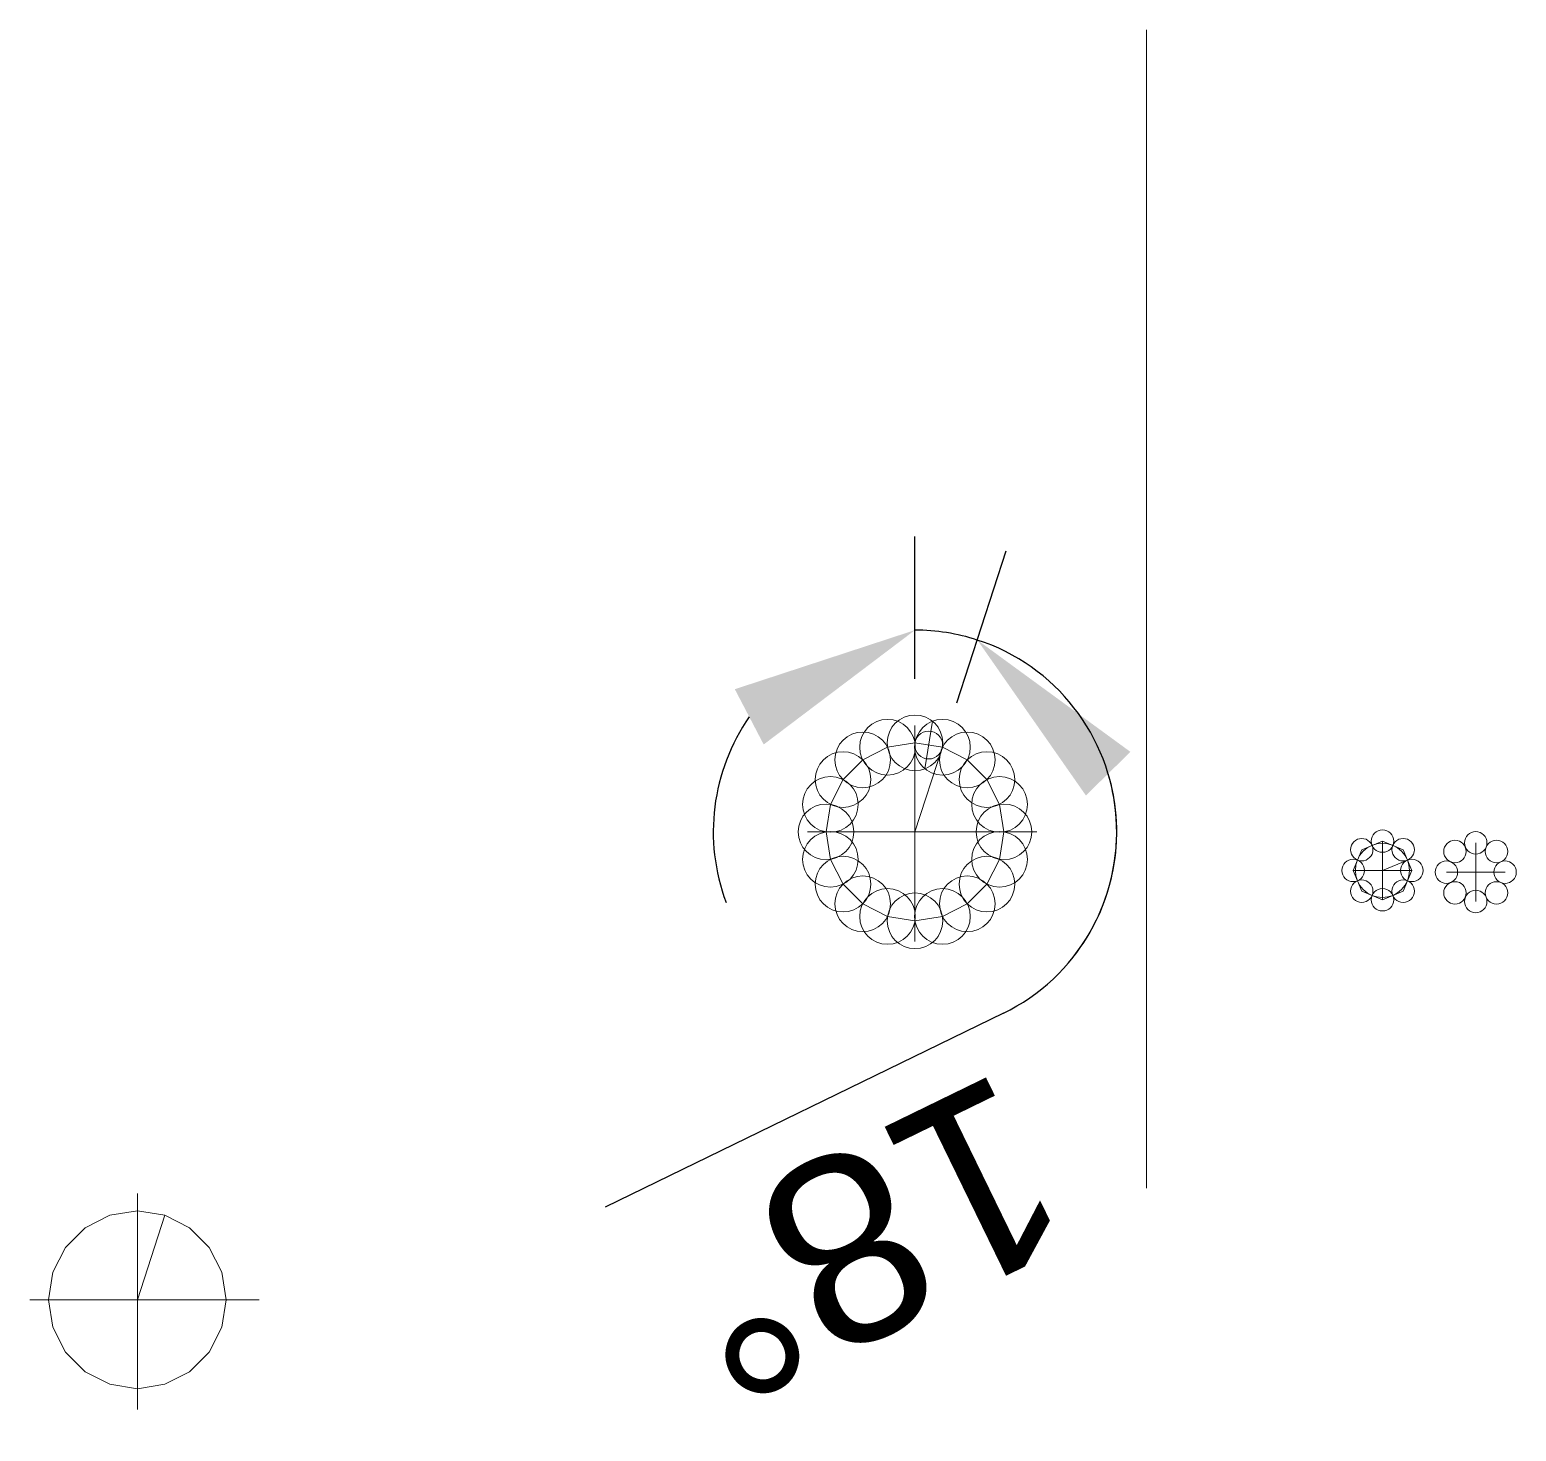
# Model space of a CAD drawing. Header units: millimetres. Extents: x 18768 to 1484868, y -11027 to 520152.
# Drawn here: x 133046.2 to 133443.6, y 506511.7 to 506886.3 of the extents above; entities that cross this region are included whole.
import ezdxf

# ---------------------------------------------------------------- set-up
doc = ezdxf.new("R2010")
doc.units = ezdxf.units.MM
doc.layers.add('A Construir', color=1, linetype='Continuous')
doc.styles.get("Standard").update_dxf_attribs({"font": 'arial.ttf'})
doc.dimstyles.new('Anotativo', dxfattribs={"dimscale": 0, "dimtxt": 2.5, "dimasz": 2.5, "dimexe": 1.25, "dimexo": 0.625, "dimtad": 1, "dimtxsty": 'Standard', "dimcen": 2.5, "dimadec": 0, "dimazin": 0, "dimtfac": 1, "dimtmove": 0, "dimatfit": 3, "dimfxl": 1, "dimarcsym": 0})

# ---------------------------------------------------------------- blocks, each defined once
blk = doc.blocks.new('*D736')
at = {"layer": 'A Construir', "color": 0, "linetype": 'ByBlock', "lineweight": -2, "transparency": 16777216}
for p, q in [((133282.84, 506712.78), (133282.84, 506750.8)), ((133294.05, 506706.38), (133307.23, 506746.94)), ((133306.47, 506623.4), (133200.06, 506571.53))]:
    blk.add_line(p, q, dxfattribs=at)
for start, end in [(72, 90), (295.9878, 72), (145.2409, 200.4817), (321.5183, 16.7591)]:
    blk.add_arc((133282.84, 506671.87), 53.92, start, end, dxfattribs=at)
at = {"layer": 'A Construir', "color": 0, "linetype": 'ByBlock', "lineweight": 15, "transparency": 16777216}
for points in [[(133234.68, 506710), (133242.4, 506695.23), (133282.84, 506725.8)], [(133328.52, 506681.6), (133340.43, 506693.25), (133299.5, 506723.16)]]:
    blk.add_solid(points, dxfattribs=at)
at = {"layer": 'DEFPOINTS', "color": 0, "linetype": 'ByBlock', "lineweight": 15, "transparency": 16777216}
for p in [(133288.48, 506725.5), (133282.84, 506700.28), (133290.19, 506694.49), (133282.84, 506671.87), (133282.84, 506642.55)]:
    blk.add_point(p, dxfattribs=at)
at = {"layer": 'A Construir', "color": 0, "linetype": 'ByBlock', "lineweight": 15, "transparency": 16777216, "insert": (133269.93, 506563.28), "char_height": 50, "attachment_point": 5, "rotation": 205.9878}
blk.add_mtext('18°', dxfattribs=at)

msp = doc.modelspace()

# ---------------------------------------------------------------- linework, layer by layer
at = {"layer": 'A Construir', "linetype": 'ByBlock', "lineweight": 15}
for p, q in [((133344.679, 506886.256), (133344.679, 506576.624)), ((133287.522, 506701.432), (133285.507, 506688.706)), ((133282.841, 506700.278), (133282.841, 506642.548)), ((133290.188, 506694.487), (133282.841, 506671.874)), ((133254.071, 506671.874), (133315.423, 506671.874)), ((133402.248, 506667.112), (133399.952, 506661.569)), ((133407.791, 506669.408), (133402.248, 506667.112)), ((133413.334, 506667.112), (133407.791, 506669.408)), ((133407.791, 506669.408), (133407.791, 506653.729)), ((133415.63, 506661.569), (133413.334, 506667.112)), ((133432.72, 506668.934), (133432.72, 506653.256)), ((133399.952, 506661.569), (133402.248, 506656.025)), ((133399.952, 506661.569), (133415.63, 506661.569)), ((133414.482, 506664.34), (133407.791, 506661.569)), ((133413.334, 506656.025), (133415.63, 506661.569)), ((133424.881, 506661.095), (133440.559, 506661.095)), ((133402.248, 506656.025), (133407.791, 506653.729)), ((133407.791, 506653.729), (133413.334, 506656.025)), ((133074.985, 506575.233), (133074.985, 506517.503)), ((133082.332, 506569.443), (133074.985, 506546.83)), ((133046.215, 506546.83), (133107.567, 506546.83))]:
    msp.add_line(p, q, dxfattribs=at)
for points in [[(133282.841, 506695.651), (133275.493, 506694.487), (133268.865, 506691.11), (133263.605, 506685.85), (133260.228, 506679.222), (133259.064, 506671.874), (133260.228, 506664.527), (133263.605, 506657.899), (133268.865, 506652.639), (133275.493, 506649.261), (133282.841, 506648.098), (133290.188, 506649.261), (133296.816, 506652.639), (133302.077, 506657.899), (133305.454, 506664.527), (133306.618, 506671.874), (133305.454, 506679.222), (133302.077, 506685.85), (133296.816, 506691.11), (133290.188, 506694.487)], [(133074.985, 506570.607), (133067.637, 506569.443), (133061.009, 506566.066), (133055.749, 506560.806), (133052.372, 506554.178), (133051.208, 506546.83), (133052.372, 506539.483), (133055.749, 506532.855), (133061.009, 506527.594), (133067.637, 506524.217), (133074.985, 506523.054), (133082.332, 506524.217), (133088.96, 506527.594), (133094.22, 506532.855), (133097.598, 506539.483), (133098.761, 506546.83), (133097.598, 506554.178), (133094.22, 506560.806), (133088.96, 506566.066), (133082.332, 506569.443)]]:
    msp.add_lwpolyline(points, close=True, dxfattribs=at)
for centre, radius in [((133275.493, 506694.487), 7.439), ((133282.841, 506695.651), 7.439), ((133290.188, 506694.487), 7.439), ((133268.865, 506691.11), 7.439), ((133286.515, 506695.069), 3.719), ((133296.816, 506691.11), 7.439), ((133263.605, 506685.85), 7.439), ((133302.077, 506685.85), 7.439), ((133260.228, 506679.222), 7.439), ((133305.454, 506679.222), 7.439), ((133259.064, 506671.874), 7.439), ((133306.618, 506671.874), 7.439), ((133260.228, 506664.527), 7.439), ((133305.454, 506664.527), 7.439), ((133402.248, 506667.112), 3), ((133407.791, 506669.408), 3), ((133413.334, 506667.112), 3), ((133427.177, 506666.638), 3), ((133432.72, 506668.934), 3), ((133438.263, 506666.638), 3), ((133407.791, 506661.569), 7.243), ((133263.605, 506657.899), 7.439), ((133302.077, 506657.899), 7.439), ((133399.952, 506661.569), 3), ((133415.63, 506661.569), 3), ((133424.881, 506661.095), 3), ((133440.559, 506661.095), 3), ((133268.865, 506652.639), 7.439), ((133296.816, 506652.639), 7.439), ((133402.248, 506656.025), 3), ((133413.334, 506656.025), 3), ((133427.177, 506655.552), 3), ((133438.263, 506655.552), 3), ((133275.493, 506649.261), 7.439), ((133282.841, 506648.098), 7.439), ((133290.188, 506649.261), 7.439), ((133407.791, 506653.729), 3), ((133432.72, 506653.256), 3)]:
    msp.add_circle(centre, radius, dxfattribs=at)

# ---------------------------------------------------------------- dimensions: what is measured, and where the dimension line sits
dim = msp.add_angular_dim_2l(base=(133288.477, 506725.503), line1=((133290.188, 506694.487), (133282.841, 506671.874)), line2=((133282.841, 506700.278), (133282.841, 506642.548)), dimstyle='Anotativo', dxfattribs=at)
dim.commit()
dim.dimension.update_dxf_attribs({"geometry": '*D736', "text_midpoint": (133269.926, 506563.282)})

doc.saveas('drawing.dxf')
